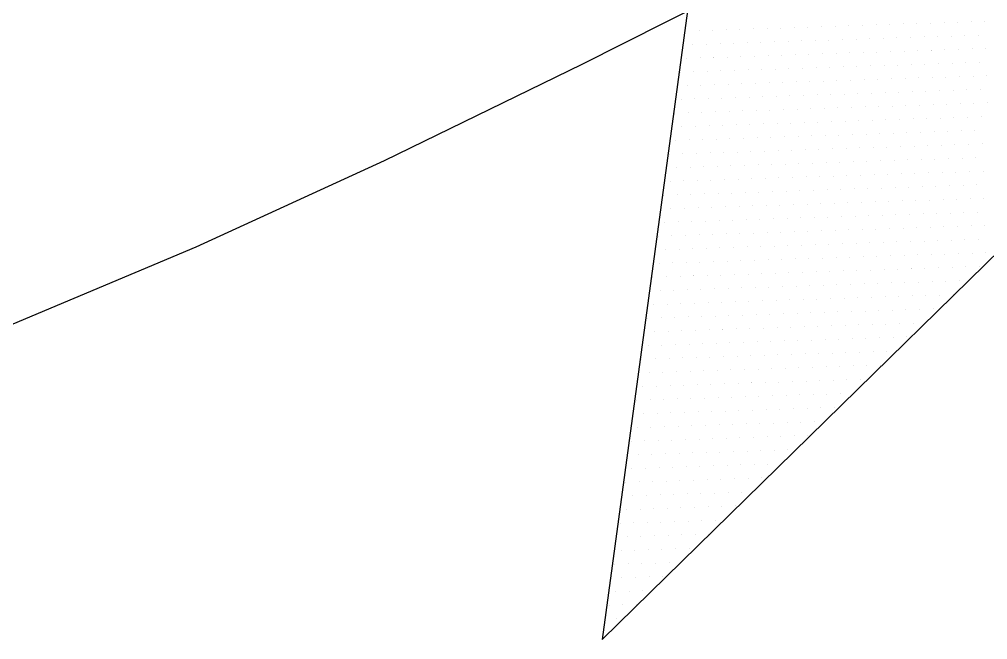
# Model space of a CAD drawing. Header units: metres. Extents: x -81 to 63023, y -186 to 109005.
# Drawn here: x 65.9492 to 66.175, y -10.7423 to -10.5975 of the extents above; entities that cross this region are included whole.
import ezdxf

# ---------------------------------------------------------------- set-up
doc = ezdxf.new("R2010")
doc.units = ezdxf.units.M
doc.layers.add('LIN010CO', color=2, linetype='Continuous')

# ---------------------------------------------------------------- blocks, each defined once
blk = doc.blocks.new('*X20')
at = {"color": 0}
for p, q in [((259.4991, 627.8626), (259.4991, 627.8626)), ((259.50545, 627.8626), (259.50545, 627.8626)), ((259.5118, 627.8626), (259.5118, 627.8626)), ((259.51815, 627.8626), (259.51815, 627.8626)), ((259.5245, 627.8626), (259.5245, 627.8626)), ((259.53085, 627.8626), (259.53085, 627.8626)), ((259.5372, 627.8626), (259.5372, 627.8626)), ((259.54355, 627.8626), (259.54355, 627.8626)), ((259.5499, 627.8626), (259.5499, 627.8626)), ((259.55625, 627.8626), (259.55625, 627.8626)), ((259.5626, 627.8626), (259.5626, 627.8626)), ((259.495925, 627.85625), (259.495925, 627.85625)), ((259.502275, 627.85625), (259.502275, 627.85625)), ((259.508625, 627.85625), (259.508625, 627.85625)), ((259.514975, 627.85625), (259.514975, 627.85625)), ((259.521325, 627.85625), (259.521325, 627.85625)), ((259.527675, 627.85625), (259.527675, 627.85625)), ((259.534025, 627.85625), (259.534025, 627.85625)), ((259.540375, 627.85625), (259.540375, 627.85625)), ((259.546725, 627.85625), (259.546725, 627.85625)), ((259.553075, 627.85625), (259.553075, 627.85625)), ((259.559425, 627.85625), (259.559425, 627.85625)), ((259.565775, 627.85625), (259.565775, 627.85625)), ((259.4991, 627.8499), (259.4991, 627.8499)), ((259.50545, 627.8499), (259.50545, 627.8499)), ((259.5118, 627.8499), (259.5118, 627.8499)), ((259.51815, 627.8499), (259.51815, 627.8499)), ((259.5245, 627.8499), (259.5245, 627.8499)), ((259.53085, 627.8499), (259.53085, 627.8499)), ((259.5372, 627.8499), (259.5372, 627.8499)), ((259.54355, 627.8499), (259.54355, 627.8499)), ((259.5499, 627.8499), (259.5499, 627.8499)), ((259.55625, 627.8499), (259.55625, 627.8499)), ((259.5626, 627.8499), (259.5626, 627.8499)), ((259.495925, 627.84355), (259.495925, 627.84355)), ((259.502275, 627.84355), (259.502275, 627.84355)), ((259.508625, 627.84355), (259.508625, 627.84355)), ((259.514975, 627.84355), (259.514975, 627.84355)), ((259.521325, 627.84355), (259.521325, 627.84355)), ((259.527675, 627.84355), (259.527675, 627.84355)), ((259.534025, 627.84355), (259.534025, 627.84355)), ((259.540375, 627.84355), (259.540375, 627.84355)), ((259.546725, 627.84355), (259.546725, 627.84355)), ((259.553075, 627.84355), (259.553075, 627.84355)), ((259.559425, 627.84355), (259.559425, 627.84355)), ((259.565775, 627.84355), (259.565775, 627.84355)), ((259.4991, 627.8372), (259.4991, 627.8372)), ((259.50545, 627.8372), (259.50545, 627.8372)), ((259.5118, 627.8372), (259.5118, 627.8372)), ((259.51815, 627.8372), (259.51815, 627.8372)), ((259.5245, 627.8372), (259.5245, 627.8372)), ((259.53085, 627.8372), (259.53085, 627.8372)), ((259.5372, 627.8372), (259.5372, 627.8372)), ((259.54355, 627.8372), (259.54355, 627.8372)), ((259.5499, 627.8372), (259.5499, 627.8372)), ((259.55625, 627.8372), (259.55625, 627.8372)), ((259.5626, 627.8372), (259.5626, 627.8372)), ((259.56895, 627.8372), (259.56895, 627.8372)), ((259.502275, 627.83085), (259.502275, 627.83085)), ((259.508625, 627.83085), (259.508625, 627.83085)), ((259.514975, 627.83085), (259.514975, 627.83085)), ((259.521325, 627.83085), (259.521325, 627.83085)), ((259.527675, 627.83085), (259.527675, 627.83085)), ((259.534025, 627.83085), (259.534025, 627.83085)), ((259.540375, 627.83085), (259.540375, 627.83085)), ((259.546725, 627.83085), (259.546725, 627.83085)), ((259.553075, 627.83085), (259.553075, 627.83085)), ((259.559425, 627.83085), (259.559425, 627.83085)), ((259.565775, 627.83085), (259.565775, 627.83085)), ((259.4991, 627.8245), (259.4991, 627.8245)), ((259.50545, 627.8245), (259.50545, 627.8245)), ((259.5118, 627.8245), (259.5118, 627.8245)), ((259.51815, 627.8245), (259.51815, 627.8245)), ((259.5245, 627.8245), (259.5245, 627.8245)), ((259.53085, 627.8245), (259.53085, 627.8245)), ((259.5372, 627.8245), (259.5372, 627.8245)), ((259.54355, 627.8245), (259.54355, 627.8245)), ((259.5499, 627.8245), (259.5499, 627.8245)), ((259.55625, 627.8245), (259.55625, 627.8245)), ((259.5626, 627.8245), (259.5626, 627.8245)), ((259.56895, 627.8245), (259.56895, 627.8245)), ((259.502275, 627.81815), (259.502275, 627.81815)), ((259.508625, 627.81815), (259.508625, 627.81815)), ((259.514975, 627.81815), (259.514975, 627.81815)), ((259.521325, 627.81815), (259.521325, 627.81815)), ((259.527675, 627.81815), (259.527675, 627.81815)), ((259.534025, 627.81815), (259.534025, 627.81815)), ((259.540375, 627.81815), (259.540375, 627.81815)), ((259.546725, 627.81815), (259.546725, 627.81815)), ((259.553075, 627.81815), (259.553075, 627.81815)), ((259.559425, 627.81815), (259.559425, 627.81815)), ((259.565775, 627.81815), (259.565775, 627.81815)), ((259.572125, 627.81815), (259.572125, 627.81815)), ((259.4991, 627.8118), (259.4991, 627.8118)), ((259.50545, 627.8118), (259.50545, 627.8118)), ((259.5118, 627.8118), (259.5118, 627.8118)), ((259.51815, 627.8118), (259.51815, 627.8118)), ((259.5245, 627.8118), (259.5245, 627.8118)), ((259.53085, 627.8118), (259.53085, 627.8118)), ((259.5372, 627.8118), (259.5372, 627.8118)), ((259.54355, 627.8118), (259.54355, 627.8118)), ((259.5499, 627.8118), (259.5499, 627.8118)), ((259.55625, 627.8118), (259.55625, 627.8118)), ((259.5626, 627.8118), (259.5626, 627.8118)), ((259.56895, 627.8118), (259.56895, 627.8118)), ((259.502275, 627.80545), (259.502275, 627.80545)), ((259.508625, 627.80545), (259.508625, 627.80545)), ((259.514975, 627.80545), (259.514975, 627.80545)), ((259.521325, 627.80545), (259.521325, 627.80545)), ((259.527675, 627.80545), (259.527675, 627.80545)), ((259.534025, 627.80545), (259.534025, 627.80545)), ((259.540375, 627.80545), (259.540375, 627.80545)), ((259.546725, 627.80545), (259.546725, 627.80545)), ((259.553075, 627.80545), (259.553075, 627.80545)), ((259.559425, 627.80545), (259.559425, 627.80545)), ((259.565775, 627.80545), (259.565775, 627.80545)), ((259.572125, 627.80545), (259.572125, 627.80545)), ((259.50545, 627.7991), (259.50545, 627.7991)), ((259.5118, 627.7991), (259.5118, 627.7991)), ((259.51815, 627.7991), (259.51815, 627.7991)), ((259.5245, 627.7991), (259.5245, 627.7991)), ((259.53085, 627.7991), (259.53085, 627.7991)), ((259.5372, 627.7991), (259.5372, 627.7991)), ((259.54355, 627.7991), (259.54355, 627.7991)), ((259.5499, 627.7991), (259.5499, 627.7991)), ((259.55625, 627.7991), (259.55625, 627.7991)), ((259.5626, 627.7991), (259.5626, 627.7991)), ((259.56895, 627.7991), (259.56895, 627.7991)), ((259.5753, 627.7991), (259.5753, 627.7991)), ((259.514975, 627.79275), (259.514975, 627.79275)), ((259.521325, 627.79275), (259.521325, 627.79275)), ((259.527675, 627.79275), (259.527675, 627.79275)), ((259.534025, 627.79275), (259.534025, 627.79275)), ((259.540375, 627.79275), (259.540375, 627.79275)), ((259.546725, 627.79275), (259.546725, 627.79275)), ((259.553075, 627.79275), (259.553075, 627.79275)), ((259.559425, 627.79275), (259.559425, 627.79275)), ((259.565775, 627.79275), (259.565775, 627.79275)), ((259.572125, 627.79275), (259.572125, 627.79275)), ((259.5245, 627.7864), (259.5245, 627.7864)), ((259.53085, 627.7864), (259.53085, 627.7864)), ((259.5372, 627.7864), (259.5372, 627.7864)), ((259.54355, 627.7864), (259.54355, 627.7864)), ((259.5499, 627.7864), (259.5499, 627.7864)), ((259.55625, 627.7864), (259.55625, 627.7864)), ((259.5626, 627.7864), (259.5626, 627.7864)), ((259.56895, 627.7864), (259.56895, 627.7864)), ((259.5753, 627.7864), (259.5753, 627.7864)), ((259.527675, 627.78005), (259.527675, 627.78005)), ((259.534025, 627.78005), (259.534025, 627.78005)), ((259.540375, 627.78005), (259.540375, 627.78005)), ((259.546725, 627.78005), (259.546725, 627.78005)), ((259.553075, 627.78005), (259.553075, 627.78005)), ((259.559425, 627.78005), (259.559425, 627.78005)), ((259.565775, 627.78005), (259.565775, 627.78005)), ((259.572125, 627.78005), (259.572125, 627.78005)), ((259.578475, 627.78005), (259.578475, 627.78005)), ((259.5372, 627.7737), (259.5372, 627.7737)), ((259.54355, 627.7737), (259.54355, 627.7737)), ((259.5499, 627.7737), (259.5499, 627.7737)), ((259.55625, 627.7737), (259.55625, 627.7737)), ((259.5626, 627.7737), (259.5626, 627.7737)), ((259.56895, 627.7737), (259.56895, 627.7737)), ((259.5753, 627.7737), (259.5753, 627.7737)), ((259.540375, 627.76735), (259.540375, 627.76735)), ((259.546725, 627.76735), (259.546725, 627.76735)), ((259.553075, 627.76735), (259.553075, 627.76735)), ((259.559425, 627.76735), (259.559425, 627.76735)), ((259.565775, 627.76735), (259.565775, 627.76735)), ((259.572125, 627.76735), (259.572125, 627.76735)), ((259.578475, 627.76735), (259.578475, 627.76735)), ((259.5499, 627.761), (259.5499, 627.761)), ((259.55625, 627.761), (259.55625, 627.761)), ((259.5626, 627.761), (259.5626, 627.761)), ((259.56895, 627.761), (259.56895, 627.761)), ((259.5753, 627.761), (259.5753, 627.761)), ((259.58165, 627.761), (259.58165, 627.761)), ((259.559425, 627.75465), (259.559425, 627.75465)), ((259.565775, 627.75465), (259.565775, 627.75465)), ((259.572125, 627.75465), (259.572125, 627.75465)), ((259.578475, 627.75465), (259.578475, 627.75465)), ((259.5626, 627.7483), (259.5626, 627.7483)), ((259.56895, 627.7483), (259.56895, 627.7483)), ((259.5753, 627.7483), (259.5753, 627.7483)), ((259.58165, 627.7483), (259.58165, 627.7483)), ((259.572125, 627.74195), (259.572125, 627.74195)), ((259.578475, 627.74195), (259.578475, 627.74195)), ((259.584825, 627.74195), (259.584825, 627.74195)), ((259.5753, 627.7356), (259.5753, 627.7356)), ((259.58165, 627.7356), (259.58165, 627.7356)), ((259.584825, 627.72925), (259.584825, 627.72925))]:
    blk.add_line(p, q, dxfattribs=at)
blk = doc.blocks.new('*X19')
at = {"color": 0}
for p, q in [((259.49592, 627.8626), (259.49592, 627.8626)), ((259.4991, 627.8626), (259.4991, 627.8626)), ((259.50227, 627.8626), (259.50227, 627.8626)), ((259.50545, 627.8626), (259.50545, 627.8626)), ((259.50862, 627.8626), (259.50862, 627.8626)), ((259.5118, 627.8626), (259.5118, 627.8626)), ((259.51497, 627.8626), (259.51497, 627.8626)), ((259.51815, 627.8626), (259.51815, 627.8626)), ((259.52132, 627.8626), (259.52132, 627.8626)), ((259.5245, 627.8626), (259.5245, 627.8626)), ((259.52767, 627.8626), (259.52767, 627.8626)), ((259.53085, 627.8626), (259.53085, 627.8626)), ((259.53402, 627.8626), (259.53402, 627.8626)), ((259.5372, 627.8626), (259.5372, 627.8626)), ((259.54037, 627.8626), (259.54037, 627.8626)), ((259.54355, 627.8626), (259.54355, 627.8626)), ((259.54672, 627.8626), (259.54672, 627.8626)), ((259.5499, 627.8626), (259.5499, 627.8626)), ((259.55307, 627.8626), (259.55307, 627.8626)), ((259.55625, 627.8626), (259.55625, 627.8626)), ((259.55942, 627.8626), (259.55942, 627.8626)), ((259.5626, 627.8626), (259.5626, 627.8626)), ((259.56577, 627.8626), (259.56577, 627.8626)), ((259.49751, 627.85942), (259.49751, 627.85942)), ((259.50069, 627.85942), (259.50069, 627.85942)), ((259.50386, 627.85942), (259.50386, 627.85942)), ((259.50704, 627.85942), (259.50704, 627.85942)), ((259.51021, 627.85942), (259.51021, 627.85942)), ((259.51339, 627.85942), (259.51339, 627.85942)), ((259.51656, 627.85942), (259.51656, 627.85942)), ((259.51974, 627.85942), (259.51974, 627.85942)), ((259.52291, 627.85942), (259.52291, 627.85942)), ((259.52609, 627.85942), (259.52609, 627.85942)), ((259.52926, 627.85942), (259.52926, 627.85942)), ((259.53244, 627.85942), (259.53244, 627.85942)), ((259.53561, 627.85942), (259.53561, 627.85942)), ((259.53879, 627.85942), (259.53879, 627.85942)), ((259.54196, 627.85942), (259.54196, 627.85942)), ((259.54514, 627.85942), (259.54514, 627.85942)), ((259.54831, 627.85942), (259.54831, 627.85942)), ((259.55149, 627.85942), (259.55149, 627.85942)), ((259.55466, 627.85942), (259.55466, 627.85942)), ((259.55784, 627.85942), (259.55784, 627.85942)), ((259.56101, 627.85942), (259.56101, 627.85942)), ((259.56419, 627.85942), (259.56419, 627.85942)), ((259.49592, 627.85625), (259.49592, 627.85625)), ((259.4991, 627.85625), (259.4991, 627.85625)), ((259.50227, 627.85625), (259.50227, 627.85625)), ((259.50545, 627.85625), (259.50545, 627.85625)), ((259.50862, 627.85625), (259.50862, 627.85625)), ((259.5118, 627.85625), (259.5118, 627.85625)), ((259.51497, 627.85625), (259.51497, 627.85625)), ((259.51815, 627.85625), (259.51815, 627.85625)), ((259.52132, 627.85625), (259.52132, 627.85625)), ((259.5245, 627.85625), (259.5245, 627.85625)), ((259.52767, 627.85625), (259.52767, 627.85625)), ((259.53085, 627.85625), (259.53085, 627.85625)), ((259.53402, 627.85625), (259.53402, 627.85625)), ((259.5372, 627.85625), (259.5372, 627.85625)), ((259.54037, 627.85625), (259.54037, 627.85625)), ((259.54355, 627.85625), (259.54355, 627.85625)), ((259.54672, 627.85625), (259.54672, 627.85625)), ((259.5499, 627.85625), (259.5499, 627.85625)), ((259.55307, 627.85625), (259.55307, 627.85625)), ((259.55625, 627.85625), (259.55625, 627.85625)), ((259.55942, 627.85625), (259.55942, 627.85625)), ((259.5626, 627.85625), (259.5626, 627.85625)), ((259.56577, 627.85625), (259.56577, 627.85625)), ((259.49751, 627.85307), (259.49751, 627.85307)), ((259.50069, 627.85307), (259.50069, 627.85307)), ((259.50386, 627.85307), (259.50386, 627.85307)), ((259.50704, 627.85307), (259.50704, 627.85307)), ((259.51021, 627.85307), (259.51021, 627.85307)), ((259.51339, 627.85307), (259.51339, 627.85307)), ((259.51656, 627.85307), (259.51656, 627.85307)), ((259.51974, 627.85307), (259.51974, 627.85307)), ((259.52291, 627.85307), (259.52291, 627.85307)), ((259.52609, 627.85307), (259.52609, 627.85307)), ((259.52926, 627.85307), (259.52926, 627.85307)), ((259.53244, 627.85307), (259.53244, 627.85307)), ((259.53561, 627.85307), (259.53561, 627.85307)), ((259.53879, 627.85307), (259.53879, 627.85307)), ((259.54196, 627.85307), (259.54196, 627.85307)), ((259.54514, 627.85307), (259.54514, 627.85307)), ((259.54831, 627.85307), (259.54831, 627.85307)), ((259.55149, 627.85307), (259.55149, 627.85307)), ((259.55466, 627.85307), (259.55466, 627.85307)), ((259.55784, 627.85307), (259.55784, 627.85307)), ((259.56101, 627.85307), (259.56101, 627.85307)), ((259.56419, 627.85307), (259.56419, 627.85307)), ((259.56736, 627.85307), (259.56736, 627.85307)), ((259.49592, 627.8499), (259.49592, 627.8499)), ((259.4991, 627.8499), (259.4991, 627.8499)), ((259.50227, 627.8499), (259.50227, 627.8499)), ((259.50545, 627.8499), (259.50545, 627.8499)), ((259.50862, 627.8499), (259.50862, 627.8499)), ((259.5118, 627.8499), (259.5118, 627.8499)), ((259.51497, 627.8499), (259.51497, 627.8499)), ((259.51815, 627.8499), (259.51815, 627.8499)), ((259.52132, 627.8499), (259.52132, 627.8499)), ((259.5245, 627.8499), (259.5245, 627.8499)), ((259.52767, 627.8499), (259.52767, 627.8499)), ((259.53085, 627.8499), (259.53085, 627.8499)), ((259.53402, 627.8499), (259.53402, 627.8499)), ((259.5372, 627.8499), (259.5372, 627.8499)), ((259.54037, 627.8499), (259.54037, 627.8499)), ((259.54355, 627.8499), (259.54355, 627.8499)), ((259.54672, 627.8499), (259.54672, 627.8499)), ((259.5499, 627.8499), (259.5499, 627.8499)), ((259.55307, 627.8499), (259.55307, 627.8499)), ((259.55625, 627.8499), (259.55625, 627.8499)), ((259.55942, 627.8499), (259.55942, 627.8499)), ((259.5626, 627.8499), (259.5626, 627.8499)), ((259.56577, 627.8499), (259.56577, 627.8499)), ((259.49751, 627.84672), (259.49751, 627.84672)), ((259.50069, 627.84672), (259.50069, 627.84672)), ((259.50386, 627.84672), (259.50386, 627.84672)), ((259.50704, 627.84672), (259.50704, 627.84672)), ((259.51021, 627.84672), (259.51021, 627.84672)), ((259.51339, 627.84672), (259.51339, 627.84672)), ((259.51656, 627.84672), (259.51656, 627.84672)), ((259.51974, 627.84672), (259.51974, 627.84672)), ((259.52291, 627.84672), (259.52291, 627.84672)), ((259.52609, 627.84672), (259.52609, 627.84672)), ((259.52926, 627.84672), (259.52926, 627.84672)), ((259.53244, 627.84672), (259.53244, 627.84672)), ((259.53561, 627.84672), (259.53561, 627.84672)), ((259.53879, 627.84672), (259.53879, 627.84672)), ((259.54196, 627.84672), (259.54196, 627.84672)), ((259.54514, 627.84672), (259.54514, 627.84672)), ((259.54831, 627.84672), (259.54831, 627.84672)), ((259.55149, 627.84672), (259.55149, 627.84672)), ((259.55466, 627.84672), (259.55466, 627.84672)), ((259.55784, 627.84672), (259.55784, 627.84672)), ((259.56101, 627.84672), (259.56101, 627.84672)), ((259.56419, 627.84672), (259.56419, 627.84672)), ((259.56736, 627.84672), (259.56736, 627.84672)), ((259.49592, 627.84355), (259.49592, 627.84355)), ((259.4991, 627.84355), (259.4991, 627.84355)), ((259.50227, 627.84355), (259.50227, 627.84355)), ((259.50545, 627.84355), (259.50545, 627.84355)), ((259.50862, 627.84355), (259.50862, 627.84355)), ((259.5118, 627.84355), (259.5118, 627.84355)), ((259.51497, 627.84355), (259.51497, 627.84355)), ((259.51815, 627.84355), (259.51815, 627.84355)), ((259.52132, 627.84355), (259.52132, 627.84355)), ((259.5245, 627.84355), (259.5245, 627.84355)), ((259.52767, 627.84355), (259.52767, 627.84355)), ((259.53085, 627.84355), (259.53085, 627.84355)), ((259.53402, 627.84355), (259.53402, 627.84355)), ((259.5372, 627.84355), (259.5372, 627.84355)), ((259.54037, 627.84355), (259.54037, 627.84355)), ((259.54355, 627.84355), (259.54355, 627.84355)), ((259.54672, 627.84355), (259.54672, 627.84355)), ((259.5499, 627.84355), (259.5499, 627.84355)), ((259.55307, 627.84355), (259.55307, 627.84355)), ((259.55625, 627.84355), (259.55625, 627.84355)), ((259.55942, 627.84355), (259.55942, 627.84355)), ((259.5626, 627.84355), (259.5626, 627.84355)), ((259.56577, 627.84355), (259.56577, 627.84355)), ((259.56895, 627.84355), (259.56895, 627.84355)), ((259.49751, 627.84037), (259.49751, 627.84037)), ((259.50069, 627.84037), (259.50069, 627.84037)), ((259.50386, 627.84037), (259.50386, 627.84037)), ((259.50704, 627.84037), (259.50704, 627.84037)), ((259.51021, 627.84037), (259.51021, 627.84037)), ((259.51339, 627.84037), (259.51339, 627.84037)), ((259.51656, 627.84037), (259.51656, 627.84037)), ((259.51974, 627.84037), (259.51974, 627.84037)), ((259.52291, 627.84037), (259.52291, 627.84037)), ((259.52609, 627.84037), (259.52609, 627.84037)), ((259.52926, 627.84037), (259.52926, 627.84037)), ((259.53244, 627.84037), (259.53244, 627.84037)), ((259.53561, 627.84037), (259.53561, 627.84037)), ((259.53879, 627.84037), (259.53879, 627.84037)), ((259.54196, 627.84037), (259.54196, 627.84037)), ((259.54514, 627.84037), (259.54514, 627.84037)), ((259.54831, 627.84037), (259.54831, 627.84037)), ((259.55149, 627.84037), (259.55149, 627.84037)), ((259.55466, 627.84037), (259.55466, 627.84037)), ((259.55784, 627.84037), (259.55784, 627.84037)), ((259.56101, 627.84037), (259.56101, 627.84037)), ((259.56419, 627.84037), (259.56419, 627.84037)), ((259.56736, 627.84037), (259.56736, 627.84037)), ((259.4991, 627.8372), (259.4991, 627.8372)), ((259.50227, 627.8372), (259.50227, 627.8372)), ((259.50545, 627.8372), (259.50545, 627.8372)), ((259.50862, 627.8372), (259.50862, 627.8372)), ((259.5118, 627.8372), (259.5118, 627.8372)), ((259.51497, 627.8372), (259.51497, 627.8372)), ((259.51815, 627.8372), (259.51815, 627.8372)), ((259.52132, 627.8372), (259.52132, 627.8372)), ((259.5245, 627.8372), (259.5245, 627.8372)), ((259.52767, 627.8372), (259.52767, 627.8372)), ((259.53085, 627.8372), (259.53085, 627.8372)), ((259.53402, 627.8372), (259.53402, 627.8372)), ((259.5372, 627.8372), (259.5372, 627.8372)), ((259.54037, 627.8372), (259.54037, 627.8372)), ((259.54355, 627.8372), (259.54355, 627.8372)), ((259.54672, 627.8372), (259.54672, 627.8372)), ((259.5499, 627.8372), (259.5499, 627.8372)), ((259.55307, 627.8372), (259.55307, 627.8372)), ((259.55625, 627.8372), (259.55625, 627.8372)), ((259.55942, 627.8372), (259.55942, 627.8372)), ((259.5626, 627.8372), (259.5626, 627.8372)), ((259.56577, 627.8372), (259.56577, 627.8372)), ((259.56895, 627.8372), (259.56895, 627.8372)), ((259.49751, 627.83402), (259.49751, 627.83402)), ((259.50069, 627.83402), (259.50069, 627.83402)), ((259.50386, 627.83402), (259.50386, 627.83402)), ((259.50704, 627.83402), (259.50704, 627.83402)), ((259.51021, 627.83402), (259.51021, 627.83402)), ((259.51339, 627.83402), (259.51339, 627.83402)), ((259.51656, 627.83402), (259.51656, 627.83402)), ((259.51974, 627.83402), (259.51974, 627.83402)), ((259.52291, 627.83402), (259.52291, 627.83402)), ((259.52609, 627.83402), (259.52609, 627.83402)), ((259.52926, 627.83402), (259.52926, 627.83402)), ((259.53244, 627.83402), (259.53244, 627.83402)), ((259.53561, 627.83402), (259.53561, 627.83402)), ((259.53879, 627.83402), (259.53879, 627.83402)), ((259.54196, 627.83402), (259.54196, 627.83402)), ((259.54514, 627.83402), (259.54514, 627.83402)), ((259.54831, 627.83402), (259.54831, 627.83402)), ((259.55149, 627.83402), (259.55149, 627.83402)), ((259.55466, 627.83402), (259.55466, 627.83402)), ((259.55784, 627.83402), (259.55784, 627.83402)), ((259.56101, 627.83402), (259.56101, 627.83402)), ((259.56419, 627.83402), (259.56419, 627.83402)), ((259.56736, 627.83402), (259.56736, 627.83402)), ((259.57054, 627.83402), (259.57054, 627.83402)), ((259.4991, 627.83085), (259.4991, 627.83085)), ((259.50227, 627.83085), (259.50227, 627.83085)), ((259.50545, 627.83085), (259.50545, 627.83085)), ((259.50862, 627.83085), (259.50862, 627.83085)), ((259.5118, 627.83085), (259.5118, 627.83085)), ((259.51497, 627.83085), (259.51497, 627.83085)), ((259.51815, 627.83085), (259.51815, 627.83085)), ((259.52132, 627.83085), (259.52132, 627.83085)), ((259.5245, 627.83085), (259.5245, 627.83085)), ((259.52767, 627.83085), (259.52767, 627.83085)), ((259.53085, 627.83085), (259.53085, 627.83085)), ((259.53402, 627.83085), (259.53402, 627.83085)), ((259.5372, 627.83085), (259.5372, 627.83085)), ((259.54037, 627.83085), (259.54037, 627.83085)), ((259.54355, 627.83085), (259.54355, 627.83085)), ((259.54672, 627.83085), (259.54672, 627.83085)), ((259.5499, 627.83085), (259.5499, 627.83085)), ((259.55307, 627.83085), (259.55307, 627.83085)), ((259.55625, 627.83085), (259.55625, 627.83085)), ((259.55942, 627.83085), (259.55942, 627.83085)), ((259.5626, 627.83085), (259.5626, 627.83085)), ((259.56577, 627.83085), (259.56577, 627.83085)), ((259.56895, 627.83085), (259.56895, 627.83085)), ((259.49751, 627.82767), (259.49751, 627.82767)), ((259.50069, 627.82767), (259.50069, 627.82767)), ((259.50386, 627.82767), (259.50386, 627.82767)), ((259.50704, 627.82767), (259.50704, 627.82767)), ((259.51021, 627.82767), (259.51021, 627.82767)), ((259.51339, 627.82767), (259.51339, 627.82767)), ((259.51656, 627.82767), (259.51656, 627.82767)), ((259.51974, 627.82767), (259.51974, 627.82767)), ((259.52291, 627.82767), (259.52291, 627.82767)), ((259.52609, 627.82767), (259.52609, 627.82767)), ((259.52926, 627.82767), (259.52926, 627.82767)), ((259.53244, 627.82767), (259.53244, 627.82767)), ((259.53561, 627.82767), (259.53561, 627.82767)), ((259.53879, 627.82767), (259.53879, 627.82767)), ((259.54196, 627.82767), (259.54196, 627.82767)), ((259.54514, 627.82767), (259.54514, 627.82767)), ((259.54831, 627.82767), (259.54831, 627.82767)), ((259.55149, 627.82767), (259.55149, 627.82767)), ((259.55466, 627.82767), (259.55466, 627.82767)), ((259.55784, 627.82767), (259.55784, 627.82767)), ((259.56101, 627.82767), (259.56101, 627.82767)), ((259.56419, 627.82767), (259.56419, 627.82767)), ((259.56736, 627.82767), (259.56736, 627.82767)), ((259.57054, 627.82767), (259.57054, 627.82767)), ((259.4991, 627.8245), (259.4991, 627.8245)), ((259.50227, 627.8245), (259.50227, 627.8245)), ((259.50545, 627.8245), (259.50545, 627.8245)), ((259.50862, 627.8245), (259.50862, 627.8245)), ((259.5118, 627.8245), (259.5118, 627.8245)), ((259.51497, 627.8245), (259.51497, 627.8245)), ((259.51815, 627.8245), (259.51815, 627.8245)), ((259.52132, 627.8245), (259.52132, 627.8245)), ((259.5245, 627.8245), (259.5245, 627.8245)), ((259.52767, 627.8245), (259.52767, 627.8245)), ((259.53085, 627.8245), (259.53085, 627.8245)), ((259.53402, 627.8245), (259.53402, 627.8245)), ((259.5372, 627.8245), (259.5372, 627.8245)), ((259.54037, 627.8245), (259.54037, 627.8245)), ((259.54355, 627.8245), (259.54355, 627.8245)), ((259.54672, 627.8245), (259.54672, 627.8245)), ((259.5499, 627.8245), (259.5499, 627.8245)), ((259.55307, 627.8245), (259.55307, 627.8245)), ((259.55625, 627.8245), (259.55625, 627.8245)), ((259.55942, 627.8245), (259.55942, 627.8245)), ((259.5626, 627.8245), (259.5626, 627.8245)), ((259.56577, 627.8245), (259.56577, 627.8245)), ((259.56895, 627.8245), (259.56895, 627.8245)), ((259.57212, 627.8245), (259.57212, 627.8245)), ((259.49751, 627.82133), (259.49751, 627.82133)), ((259.50069, 627.82133), (259.50069, 627.82133)), ((259.50386, 627.82133), (259.50386, 627.82133)), ((259.50704, 627.82133), (259.50704, 627.82133)), ((259.51021, 627.82133), (259.51021, 627.82133)), ((259.51339, 627.82133), (259.51339, 627.82133)), ((259.51656, 627.82133), (259.51656, 627.82133)), ((259.51974, 627.82133), (259.51974, 627.82133)), ((259.52291, 627.82133), (259.52291, 627.82133)), ((259.52609, 627.82133), (259.52609, 627.82133)), ((259.52926, 627.82133), (259.52926, 627.82133)), ((259.53244, 627.82133), (259.53244, 627.82133)), ((259.53561, 627.82133), (259.53561, 627.82133)), ((259.53879, 627.82133), (259.53879, 627.82133)), ((259.54196, 627.82133), (259.54196, 627.82133)), ((259.54514, 627.82133), (259.54514, 627.82133)), ((259.54831, 627.82133), (259.54831, 627.82133)), ((259.55149, 627.82133), (259.55149, 627.82133)), ((259.55466, 627.82133), (259.55466, 627.82133)), ((259.55784, 627.82133), (259.55784, 627.82133)), ((259.56101, 627.82133), (259.56101, 627.82133)), ((259.56419, 627.82133), (259.56419, 627.82133)), ((259.56736, 627.82133), (259.56736, 627.82133)), ((259.57054, 627.82133), (259.57054, 627.82133)), ((259.4991, 627.81815), (259.4991, 627.81815)), ((259.50227, 627.81815), (259.50227, 627.81815)), ((259.50545, 627.81815), (259.50545, 627.81815)), ((259.50862, 627.81815), (259.50862, 627.81815)), ((259.5118, 627.81815), (259.5118, 627.81815)), ((259.51497, 627.81815), (259.51497, 627.81815)), ((259.51815, 627.81815), (259.51815, 627.81815)), ((259.52132, 627.81815), (259.52132, 627.81815)), ((259.5245, 627.81815), (259.5245, 627.81815)), ((259.52767, 627.81815), (259.52767, 627.81815)), ((259.53085, 627.81815), (259.53085, 627.81815)), ((259.53402, 627.81815), (259.53402, 627.81815)), ((259.5372, 627.81815), (259.5372, 627.81815)), ((259.54037, 627.81815), (259.54037, 627.81815)), ((259.54355, 627.81815), (259.54355, 627.81815)), ((259.54672, 627.81815), (259.54672, 627.81815)), ((259.5499, 627.81815), (259.5499, 627.81815)), ((259.55307, 627.81815), (259.55307, 627.81815)), ((259.55625, 627.81815), (259.55625, 627.81815)), ((259.55942, 627.81815), (259.55942, 627.81815)), ((259.5626, 627.81815), (259.5626, 627.81815)), ((259.56577, 627.81815), (259.56577, 627.81815)), ((259.56895, 627.81815), (259.56895, 627.81815)), ((259.57212, 627.81815), (259.57212, 627.81815)), ((259.49751, 627.81498), (259.49751, 627.81498)), ((259.50069, 627.81498), (259.50069, 627.81498)), ((259.50386, 627.81498), (259.50386, 627.81498)), ((259.50704, 627.81498), (259.50704, 627.81498)), ((259.51021, 627.81498), (259.51021, 627.81498)), ((259.51339, 627.81498), (259.51339, 627.81498)), ((259.51656, 627.81498), (259.51656, 627.81498)), ((259.51974, 627.81498), (259.51974, 627.81498)), ((259.52291, 627.81498), (259.52291, 627.81498)), ((259.52609, 627.81498), (259.52609, 627.81498)), ((259.52926, 627.81498), (259.52926, 627.81498)), ((259.53244, 627.81498), (259.53244, 627.81498)), ((259.53561, 627.81498), (259.53561, 627.81498)), ((259.53879, 627.81498), (259.53879, 627.81498)), ((259.54196, 627.81498), (259.54196, 627.81498)), ((259.54514, 627.81498), (259.54514, 627.81498)), ((259.54831, 627.81498), (259.54831, 627.81498)), ((259.55149, 627.81498), (259.55149, 627.81498)), ((259.55466, 627.81498), (259.55466, 627.81498)), ((259.55784, 627.81498), (259.55784, 627.81498)), ((259.56101, 627.81498), (259.56101, 627.81498)), ((259.56419, 627.81498), (259.56419, 627.81498)), ((259.56736, 627.81498), (259.56736, 627.81498)), ((259.57054, 627.81498), (259.57054, 627.81498)), ((259.57371, 627.81498), (259.57371, 627.81498)), ((259.4991, 627.8118), (259.4991, 627.8118)), ((259.50227, 627.8118), (259.50227, 627.8118)), ((259.50545, 627.8118), (259.50545, 627.8118)), ((259.50862, 627.8118), (259.50862, 627.8118)), ((259.5118, 627.8118), (259.5118, 627.8118)), ((259.51497, 627.8118), (259.51497, 627.8118)), ((259.51815, 627.8118), (259.51815, 627.8118)), ((259.52132, 627.8118), (259.52132, 627.8118)), ((259.5245, 627.8118), (259.5245, 627.8118)), ((259.52767, 627.8118), (259.52767, 627.8118)), ((259.53085, 627.8118), (259.53085, 627.8118)), ((259.53402, 627.8118), (259.53402, 627.8118)), ((259.5372, 627.8118), (259.5372, 627.8118)), ((259.54037, 627.8118), (259.54037, 627.8118)), ((259.54355, 627.8118), (259.54355, 627.8118)), ((259.54672, 627.8118), (259.54672, 627.8118)), ((259.5499, 627.8118), (259.5499, 627.8118)), ((259.55307, 627.8118), (259.55307, 627.8118)), ((259.55625, 627.8118), (259.55625, 627.8118)), ((259.55942, 627.8118), (259.55942, 627.8118)), ((259.5626, 627.8118), (259.5626, 627.8118)), ((259.56577, 627.8118), (259.56577, 627.8118)), ((259.56895, 627.8118), (259.56895, 627.8118)), ((259.57212, 627.8118), (259.57212, 627.8118)), ((259.49751, 627.80863), (259.49751, 627.80863)), ((259.50069, 627.80863), (259.50069, 627.80863)), ((259.50386, 627.80863), (259.50386, 627.80863)), ((259.50704, 627.80863), (259.50704, 627.80863)), ((259.51021, 627.80863), (259.51021, 627.80863)), ((259.51339, 627.80863), (259.51339, 627.80863)), ((259.51656, 627.80863), (259.51656, 627.80863)), ((259.51974, 627.80863), (259.51974, 627.80863)), ((259.52291, 627.80863), (259.52291, 627.80863)), ((259.52609, 627.80863), (259.52609, 627.80863)), ((259.52926, 627.80863), (259.52926, 627.80863)), ((259.53244, 627.80863), (259.53244, 627.80863)), ((259.53561, 627.80863), (259.53561, 627.80863)), ((259.53879, 627.80863), (259.53879, 627.80863)), ((259.54196, 627.80863), (259.54196, 627.80863)), ((259.54514, 627.80863), (259.54514, 627.80863)), ((259.54831, 627.80863), (259.54831, 627.80863)), ((259.55149, 627.80863), (259.55149, 627.80863)), ((259.55466, 627.80863), (259.55466, 627.80863)), ((259.55784, 627.80863), (259.55784, 627.80863)), ((259.56101, 627.80863), (259.56101, 627.80863)), ((259.56419, 627.80863), (259.56419, 627.80863)), ((259.56736, 627.80863), (259.56736, 627.80863)), ((259.57054, 627.80863), (259.57054, 627.80863)), ((259.57371, 627.80863), (259.57371, 627.80863)), ((259.4991, 627.80545), (259.4991, 627.80545)), ((259.50227, 627.80545), (259.50227, 627.80545)), ((259.50545, 627.80545), (259.50545, 627.80545)), ((259.50862, 627.80545), (259.50862, 627.80545)), ((259.5118, 627.80545), (259.5118, 627.80545)), ((259.51497, 627.80545), (259.51497, 627.80545)), ((259.51815, 627.80545), (259.51815, 627.80545)), ((259.52132, 627.80545), (259.52132, 627.80545)), ((259.5245, 627.80545), (259.5245, 627.80545)), ((259.52767, 627.80545), (259.52767, 627.80545)), ((259.53085, 627.80545), (259.53085, 627.80545)), ((259.53402, 627.80545), (259.53402, 627.80545)), ((259.5372, 627.80545), (259.5372, 627.80545)), ((259.54037, 627.80545), (259.54037, 627.80545)), ((259.54355, 627.80545), (259.54355, 627.80545)), ((259.54672, 627.80545), (259.54672, 627.80545)), ((259.5499, 627.80545), (259.5499, 627.80545)), ((259.55307, 627.80545), (259.55307, 627.80545)), ((259.55625, 627.80545), (259.55625, 627.80545)), ((259.55942, 627.80545), (259.55942, 627.80545)), ((259.5626, 627.80545), (259.5626, 627.80545)), ((259.56577, 627.80545), (259.56577, 627.80545)), ((259.56895, 627.80545), (259.56895, 627.80545)), ((259.57212, 627.80545), (259.57212, 627.80545)), ((259.5753, 627.80545), (259.5753, 627.80545)), ((259.50386, 627.80228), (259.50386, 627.80228)), ((259.50704, 627.80228), (259.50704, 627.80228)), ((259.51021, 627.80228), (259.51021, 627.80228)), ((259.51339, 627.80228), (259.51339, 627.80228)), ((259.51656, 627.80228), (259.51656, 627.80228)), ((259.51974, 627.80228), (259.51974, 627.80228)), ((259.52291, 627.80228), (259.52291, 627.80228)), ((259.52609, 627.80228), (259.52609, 627.80228)), ((259.52926, 627.80228), (259.52926, 627.80228)), ((259.53244, 627.80228), (259.53244, 627.80228)), ((259.53561, 627.80228), (259.53561, 627.80228)), ((259.53879, 627.80228), (259.53879, 627.80228)), ((259.54196, 627.80228), (259.54196, 627.80228)), ((259.54514, 627.80228), (259.54514, 627.80228)), ((259.54831, 627.80228), (259.54831, 627.80228)), ((259.55149, 627.80228), (259.55149, 627.80228)), ((259.55466, 627.80228), (259.55466, 627.80228)), ((259.55784, 627.80228), (259.55784, 627.80228)), ((259.56101, 627.80228), (259.56101, 627.80228)), ((259.56419, 627.80228), (259.56419, 627.80228)), ((259.56736, 627.80228), (259.56736, 627.80228)), ((259.57054, 627.80228), (259.57054, 627.80228)), ((259.57371, 627.80228), (259.57371, 627.80228)), ((259.50545, 627.7991), (259.50545, 627.7991)), ((259.50862, 627.7991), (259.50862, 627.7991)), ((259.5118, 627.7991), (259.5118, 627.7991)), ((259.51497, 627.7991), (259.51497, 627.7991)), ((259.51815, 627.7991), (259.51815, 627.7991)), ((259.52132, 627.7991), (259.52132, 627.7991)), ((259.5245, 627.7991), (259.5245, 627.7991)), ((259.52767, 627.7991), (259.52767, 627.7991)), ((259.53085, 627.7991), (259.53085, 627.7991)), ((259.53402, 627.7991), (259.53402, 627.7991)), ((259.5372, 627.7991), (259.5372, 627.7991)), ((259.54037, 627.7991), (259.54037, 627.7991)), ((259.54355, 627.7991), (259.54355, 627.7991)), ((259.54672, 627.7991), (259.54672, 627.7991)), ((259.5499, 627.7991), (259.5499, 627.7991)), ((259.55307, 627.7991), (259.55307, 627.7991)), ((259.55625, 627.7991), (259.55625, 627.7991)), ((259.55942, 627.7991), (259.55942, 627.7991)), ((259.5626, 627.7991), (259.5626, 627.7991)), ((259.56577, 627.7991), (259.56577, 627.7991)), ((259.56895, 627.7991), (259.56895, 627.7991)), ((259.57212, 627.7991), (259.57212, 627.7991)), ((259.5753, 627.7991), (259.5753, 627.7991)), ((259.51021, 627.79593), (259.51021, 627.79593)), ((259.51339, 627.79593), (259.51339, 627.79593)), ((259.51656, 627.79593), (259.51656, 627.79593)), ((259.51974, 627.79593), (259.51974, 627.79593)), ((259.52291, 627.79593), (259.52291, 627.79593)), ((259.52609, 627.79593), (259.52609, 627.79593)), ((259.52926, 627.79593), (259.52926, 627.79593)), ((259.53244, 627.79593), (259.53244, 627.79593)), ((259.53561, 627.79593), (259.53561, 627.79593)), ((259.53879, 627.79593), (259.53879, 627.79593)), ((259.54196, 627.79593), (259.54196, 627.79593)), ((259.54514, 627.79593), (259.54514, 627.79593)), ((259.54831, 627.79593), (259.54831, 627.79593)), ((259.55149, 627.79593), (259.55149, 627.79593)), ((259.55466, 627.79593), (259.55466, 627.79593)), ((259.55784, 627.79593), (259.55784, 627.79593)), ((259.56101, 627.79593), (259.56101, 627.79593)), ((259.56419, 627.79593), (259.56419, 627.79593)), ((259.56736, 627.79593), (259.56736, 627.79593)), ((259.57054, 627.79593), (259.57054, 627.79593)), ((259.57371, 627.79593), (259.57371, 627.79593)), ((259.57689, 627.79593), (259.57689, 627.79593)), ((259.51497, 627.79275), (259.51497, 627.79275)), ((259.51815, 627.79275), (259.51815, 627.79275)), ((259.52132, 627.79275), (259.52132, 627.79275)), ((259.5245, 627.79275), (259.5245, 627.79275)), ((259.52767, 627.79275), (259.52767, 627.79275)), ((259.53085, 627.79275), (259.53085, 627.79275)), ((259.53402, 627.79275), (259.53402, 627.79275)), ((259.5372, 627.79275), (259.5372, 627.79275)), ((259.54037, 627.79275), (259.54037, 627.79275)), ((259.54355, 627.79275), (259.54355, 627.79275)), ((259.54672, 627.79275), (259.54672, 627.79275)), ((259.5499, 627.79275), (259.5499, 627.79275)), ((259.55307, 627.79275), (259.55307, 627.79275)), ((259.55625, 627.79275), (259.55625, 627.79275)), ((259.55942, 627.79275), (259.55942, 627.79275)), ((259.5626, 627.79275), (259.5626, 627.79275)), ((259.56577, 627.79275), (259.56577, 627.79275)), ((259.56895, 627.79275), (259.56895, 627.79275)), ((259.57212, 627.79275), (259.57212, 627.79275)), ((259.5753, 627.79275), (259.5753, 627.79275)), ((259.51656, 627.78958), (259.51656, 627.78958)), ((259.51974, 627.78958), (259.51974, 627.78958)), ((259.52291, 627.78958), (259.52291, 627.78958)), ((259.52609, 627.78958), (259.52609, 627.78958)), ((259.52926, 627.78958), (259.52926, 627.78958)), ((259.53244, 627.78958), (259.53244, 627.78958)), ((259.53561, 627.78958), (259.53561, 627.78958)), ((259.53879, 627.78958), (259.53879, 627.78958)), ((259.54196, 627.78958), (259.54196, 627.78958)), ((259.54514, 627.78958), (259.54514, 627.78958)), ((259.54831, 627.78958), (259.54831, 627.78958)), ((259.55149, 627.78958), (259.55149, 627.78958)), ((259.55466, 627.78958), (259.55466, 627.78958)), ((259.55784, 627.78958), (259.55784, 627.78958)), ((259.56101, 627.78958), (259.56101, 627.78958)), ((259.56419, 627.78958), (259.56419, 627.78958)), ((259.56736, 627.78958), (259.56736, 627.78958)), ((259.57054, 627.78958), (259.57054, 627.78958)), ((259.57371, 627.78958), (259.57371, 627.78958)), ((259.57689, 627.78958), (259.57689, 627.78958)), ((259.52132, 627.7864), (259.52132, 627.7864)), ((259.5245, 627.7864), (259.5245, 627.7864)), ((259.52767, 627.7864), (259.52767, 627.7864)), ((259.53085, 627.7864), (259.53085, 627.7864)), ((259.53402, 627.7864), (259.53402, 627.7864)), ((259.5372, 627.7864), (259.5372, 627.7864)), ((259.54037, 627.7864), (259.54037, 627.7864)), ((259.54355, 627.7864), (259.54355, 627.7864)), ((259.54672, 627.7864), (259.54672, 627.7864)), ((259.5499, 627.7864), (259.5499, 627.7864)), ((259.55307, 627.7864), (259.55307, 627.7864)), ((259.55625, 627.7864), (259.55625, 627.7864)), ((259.55942, 627.7864), (259.55942, 627.7864)), ((259.5626, 627.7864), (259.5626, 627.7864)), ((259.56577, 627.7864), (259.56577, 627.7864)), ((259.56895, 627.7864), (259.56895, 627.7864)), ((259.57212, 627.7864), (259.57212, 627.7864)), ((259.5753, 627.7864), (259.5753, 627.7864)), ((259.57848, 627.7864), (259.57848, 627.7864)), ((259.52291, 627.78323), (259.52291, 627.78323)), ((259.52609, 627.78323), (259.52609, 627.78323)), ((259.52926, 627.78323), (259.52926, 627.78323)), ((259.53244, 627.78323), (259.53244, 627.78323)), ((259.53561, 627.78323), (259.53561, 627.78323)), ((259.53879, 627.78323), (259.53879, 627.78323)), ((259.54196, 627.78323), (259.54196, 627.78323)), ((259.54514, 627.78323), (259.54514, 627.78323)), ((259.54831, 627.78323), (259.54831, 627.78323)), ((259.55149, 627.78323), (259.55149, 627.78323)), ((259.55466, 627.78323), (259.55466, 627.78323)), ((259.55784, 627.78323), (259.55784, 627.78323)), ((259.56101, 627.78323), (259.56101, 627.78323)), ((259.56419, 627.78323), (259.56419, 627.78323)), ((259.56736, 627.78323), (259.56736, 627.78323)), ((259.57054, 627.78323), (259.57054, 627.78323)), ((259.57371, 627.78323), (259.57371, 627.78323)), ((259.57689, 627.78323), (259.57689, 627.78323)), ((259.52767, 627.78005), (259.52767, 627.78005)), ((259.53085, 627.78005), (259.53085, 627.78005)), ((259.53402, 627.78005), (259.53402, 627.78005)), ((259.5372, 627.78005), (259.5372, 627.78005)), ((259.54037, 627.78005), (259.54037, 627.78005)), ((259.54355, 627.78005), (259.54355, 627.78005)), ((259.54672, 627.78005), (259.54672, 627.78005)), ((259.5499, 627.78005), (259.5499, 627.78005)), ((259.55307, 627.78005), (259.55307, 627.78005)), ((259.55625, 627.78005), (259.55625, 627.78005)), ((259.55942, 627.78005), (259.55942, 627.78005)), ((259.5626, 627.78005), (259.5626, 627.78005)), ((259.56577, 627.78005), (259.56577, 627.78005)), ((259.56895, 627.78005), (259.56895, 627.78005)), ((259.57212, 627.78005), (259.57212, 627.78005)), ((259.5753, 627.78005), (259.5753, 627.78005)), ((259.57848, 627.78005), (259.57848, 627.78005)), ((259.53244, 627.77688), (259.53244, 627.77688)), ((259.53561, 627.77688), (259.53561, 627.77688)), ((259.53879, 627.77688), (259.53879, 627.77688)), ((259.54196, 627.77688), (259.54196, 627.77688)), ((259.54514, 627.77688), (259.54514, 627.77688)), ((259.54831, 627.77688), (259.54831, 627.77688)), ((259.55149, 627.77688), (259.55149, 627.77688)), ((259.55466, 627.77688), (259.55466, 627.77688)), ((259.55784, 627.77688), (259.55784, 627.77688)), ((259.56101, 627.77688), (259.56101, 627.77688)), ((259.56419, 627.77688), (259.56419, 627.77688)), ((259.56736, 627.77688), (259.56736, 627.77688)), ((259.57054, 627.77688), (259.57054, 627.77688)), ((259.57371, 627.77688), (259.57371, 627.77688)), ((259.57689, 627.77688), (259.57689, 627.77688)), ((259.58006, 627.77688), (259.58006, 627.77688)), ((259.53402, 627.7737), (259.53402, 627.7737)), ((259.5372, 627.7737), (259.5372, 627.7737)), ((259.54037, 627.7737), (259.54037, 627.7737)), ((259.54355, 627.7737), (259.54355, 627.7737)), ((259.54672, 627.7737), (259.54672, 627.7737)), ((259.5499, 627.7737), (259.5499, 627.7737)), ((259.55307, 627.7737), (259.55307, 627.7737)), ((259.55625, 627.7737), (259.55625, 627.7737)), ((259.55942, 627.7737), (259.55942, 627.7737)), ((259.5626, 627.7737), (259.5626, 627.7737)), ((259.56577, 627.7737), (259.56577, 627.7737)), ((259.56895, 627.7737), (259.56895, 627.7737)), ((259.57212, 627.7737), (259.57212, 627.7737)), ((259.5753, 627.7737), (259.5753, 627.7737)), ((259.57848, 627.7737), (259.57848, 627.7737)), ((259.53879, 627.77053), (259.53879, 627.77053)), ((259.54196, 627.77053), (259.54196, 627.77053)), ((259.54514, 627.77053), (259.54514, 627.77053)), ((259.54831, 627.77053), (259.54831, 627.77053)), ((259.55149, 627.77053), (259.55149, 627.77053)), ((259.55466, 627.77053), (259.55466, 627.77053)), ((259.55784, 627.77053), (259.55784, 627.77053)), ((259.56101, 627.77053), (259.56101, 627.77053)), ((259.56419, 627.77053), (259.56419, 627.77053)), ((259.56736, 627.77053), (259.56736, 627.77053)), ((259.57054, 627.77053), (259.57054, 627.77053)), ((259.57371, 627.77053), (259.57371, 627.77053)), ((259.57689, 627.77053), (259.57689, 627.77053)), ((259.58006, 627.77053), (259.58006, 627.77053)), ((259.54037, 627.76735), (259.54037, 627.76735)), ((259.54355, 627.76735), (259.54355, 627.76735)), ((259.54672, 627.76735), (259.54672, 627.76735)), ((259.5499, 627.76735), (259.5499, 627.76735)), ((259.55307, 627.76735), (259.55307, 627.76735)), ((259.55625, 627.76735), (259.55625, 627.76735)), ((259.55942, 627.76735), (259.55942, 627.76735)), ((259.5626, 627.76735), (259.5626, 627.76735)), ((259.56577, 627.76735), (259.56577, 627.76735)), ((259.56895, 627.76735), (259.56895, 627.76735)), ((259.57212, 627.76735), (259.57212, 627.76735)), ((259.5753, 627.76735), (259.5753, 627.76735)), ((259.57848, 627.76735), (259.57848, 627.76735)), ((259.58165, 627.76735), (259.58165, 627.76735)), ((259.54514, 627.76418), (259.54514, 627.76418)), ((259.54831, 627.76418), (259.54831, 627.76418)), ((259.55149, 627.76418), (259.55149, 627.76418)), ((259.55466, 627.76418), (259.55466, 627.76418)), ((259.55784, 627.76418), (259.55784, 627.76418)), ((259.56101, 627.76418), (259.56101, 627.76418)), ((259.56419, 627.76418), (259.56419, 627.76418)), ((259.56736, 627.76418), (259.56736, 627.76418)), ((259.57054, 627.76418), (259.57054, 627.76418)), ((259.57371, 627.76418), (259.57371, 627.76418)), ((259.57689, 627.76418), (259.57689, 627.76418)), ((259.58006, 627.76418), (259.58006, 627.76418)), ((259.54672, 627.761), (259.54672, 627.761)), ((259.5499, 627.761), (259.5499, 627.761)), ((259.55307, 627.761), (259.55307, 627.761)), ((259.55625, 627.761), (259.55625, 627.761)), ((259.55942, 627.761), (259.55942, 627.761)), ((259.5626, 627.761), (259.5626, 627.761)), ((259.56577, 627.761), (259.56577, 627.761)), ((259.56895, 627.761), (259.56895, 627.761)), ((259.57212, 627.761), (259.57212, 627.761)), ((259.5753, 627.761), (259.5753, 627.761)), ((259.57848, 627.761), (259.57848, 627.761)), ((259.58165, 627.761), (259.58165, 627.761)), ((259.55149, 627.75783), (259.55149, 627.75783)), ((259.55466, 627.75783), (259.55466, 627.75783)), ((259.55784, 627.75783), (259.55784, 627.75783)), ((259.56101, 627.75783), (259.56101, 627.75783)), ((259.56419, 627.75783), (259.56419, 627.75783)), ((259.56736, 627.75783), (259.56736, 627.75783)), ((259.57054, 627.75783), (259.57054, 627.75783)), ((259.57371, 627.75783), (259.57371, 627.75783)), ((259.57689, 627.75783), (259.57689, 627.75783)), ((259.58006, 627.75783), (259.58006, 627.75783)), ((259.58324, 627.75783), (259.58324, 627.75783)), ((259.55625, 627.75465), (259.55625, 627.75465)), ((259.55942, 627.75465), (259.55942, 627.75465)), ((259.5626, 627.75465), (259.5626, 627.75465)), ((259.56577, 627.75465), (259.56577, 627.75465)), ((259.56895, 627.75465), (259.56895, 627.75465)), ((259.57212, 627.75465), (259.57212, 627.75465)), ((259.5753, 627.75465), (259.5753, 627.75465)), ((259.57848, 627.75465), (259.57848, 627.75465)), ((259.58165, 627.75465), (259.58165, 627.75465)), ((259.55784, 627.75148), (259.55784, 627.75148)), ((259.56101, 627.75148), (259.56101, 627.75148)), ((259.56419, 627.75148), (259.56419, 627.75148)), ((259.56736, 627.75148), (259.56736, 627.75148)), ((259.57054, 627.75148), (259.57054, 627.75148)), ((259.57371, 627.75148), (259.57371, 627.75148)), ((259.57689, 627.75148), (259.57689, 627.75148)), ((259.58006, 627.75148), (259.58006, 627.75148)), ((259.58324, 627.75148), (259.58324, 627.75148)), ((259.5626, 627.7483), (259.5626, 627.7483)), ((259.56577, 627.7483), (259.56577, 627.7483)), ((259.56895, 627.7483), (259.56895, 627.7483)), ((259.57212, 627.7483), (259.57212, 627.7483)), ((259.5753, 627.7483), (259.5753, 627.7483)), ((259.57848, 627.7483), (259.57848, 627.7483)), ((259.58165, 627.7483), (259.58165, 627.7483)), ((259.58483, 627.7483), (259.58483, 627.7483)), ((259.56419, 627.74513), (259.56419, 627.74513)), ((259.56736, 627.74513), (259.56736, 627.74513)), ((259.57054, 627.74513), (259.57054, 627.74513)), ((259.57371, 627.74513), (259.57371, 627.74513)), ((259.57689, 627.74513), (259.57689, 627.74513)), ((259.58006, 627.74513), (259.58006, 627.74513)), ((259.58324, 627.74513), (259.58324, 627.74513)), ((259.56895, 627.74195), (259.56895, 627.74195)), ((259.57212, 627.74195), (259.57212, 627.74195)), ((259.5753, 627.74195), (259.5753, 627.74195)), ((259.57848, 627.74195), (259.57848, 627.74195)), ((259.58165, 627.74195), (259.58165, 627.74195)), ((259.58483, 627.74195), (259.58483, 627.74195)), ((259.57371, 627.73877), (259.57371, 627.73877)), ((259.57689, 627.73877), (259.57689, 627.73877)), ((259.58006, 627.73877), (259.58006, 627.73877)), ((259.58324, 627.73877), (259.58324, 627.73877)), ((259.58641, 627.73877), (259.58641, 627.73877)), ((259.5753, 627.7356), (259.5753, 627.7356)), ((259.57848, 627.7356), (259.57848, 627.7356)), ((259.58165, 627.7356), (259.58165, 627.7356)), ((259.58483, 627.7356), (259.58483, 627.7356)), ((259.58006, 627.73242), (259.58006, 627.73242)), ((259.58324, 627.73242), (259.58324, 627.73242)), ((259.58641, 627.73242), (259.58641, 627.73242)), ((259.58165, 627.72925), (259.58165, 627.72925)), ((259.58483, 627.72925), (259.58483, 627.72925)), ((259.588, 627.72925), (259.588, 627.72925)), ((259.58641, 627.72607), (259.58641, 627.72607))]:
    blk.add_line(p, q, dxfattribs=at)
blk = doc.blocks.new('*U22')
at = {"layer": 'LIN010CO'}
for points in [[(1.22812, -0.13689), (1.24898, -0.13424), (1.2698, -0.13057), (1.29062, -0.12586), (1.31148, -0.1201), (1.33243, -0.11329), (1.35352, -0.10541), (1.37486, -0.09644), (1.39682, -0.08636), (1.41988, -0.07512), (1.44448, -0.06267), (1.47107, -0.04897), (1.50012, -0.03399), (1.53207, -0.01768), (1.56738, 0)], [(1.56738, 0), (1.35633, -0.03699), (1.43218, -0.06889), (1.42223, -0.14226), (1.56738, 0)]]:
    blk.add_lwpolyline(points, dxfattribs=at)
at = {"layer": 'LIN010CO', "xscale": -0.5, "yscale": 0.5, "zscale": 0.5, "rotation": 1.893579172936262}
for name in ['*X20', '*X19']:
    blk.add_blockref(name, (141.51724, -309.5427), dxfattribs=at)

msp = doc.modelspace()

# ---------------------------------------------------------------- block references
at = {"xscale": 2, "yscale": 2, "zscale": 2}
msp.add_blockref('*U22', (63.24071, -10.45775), dxfattribs=at)

doc.saveas('drawing.dxf')
